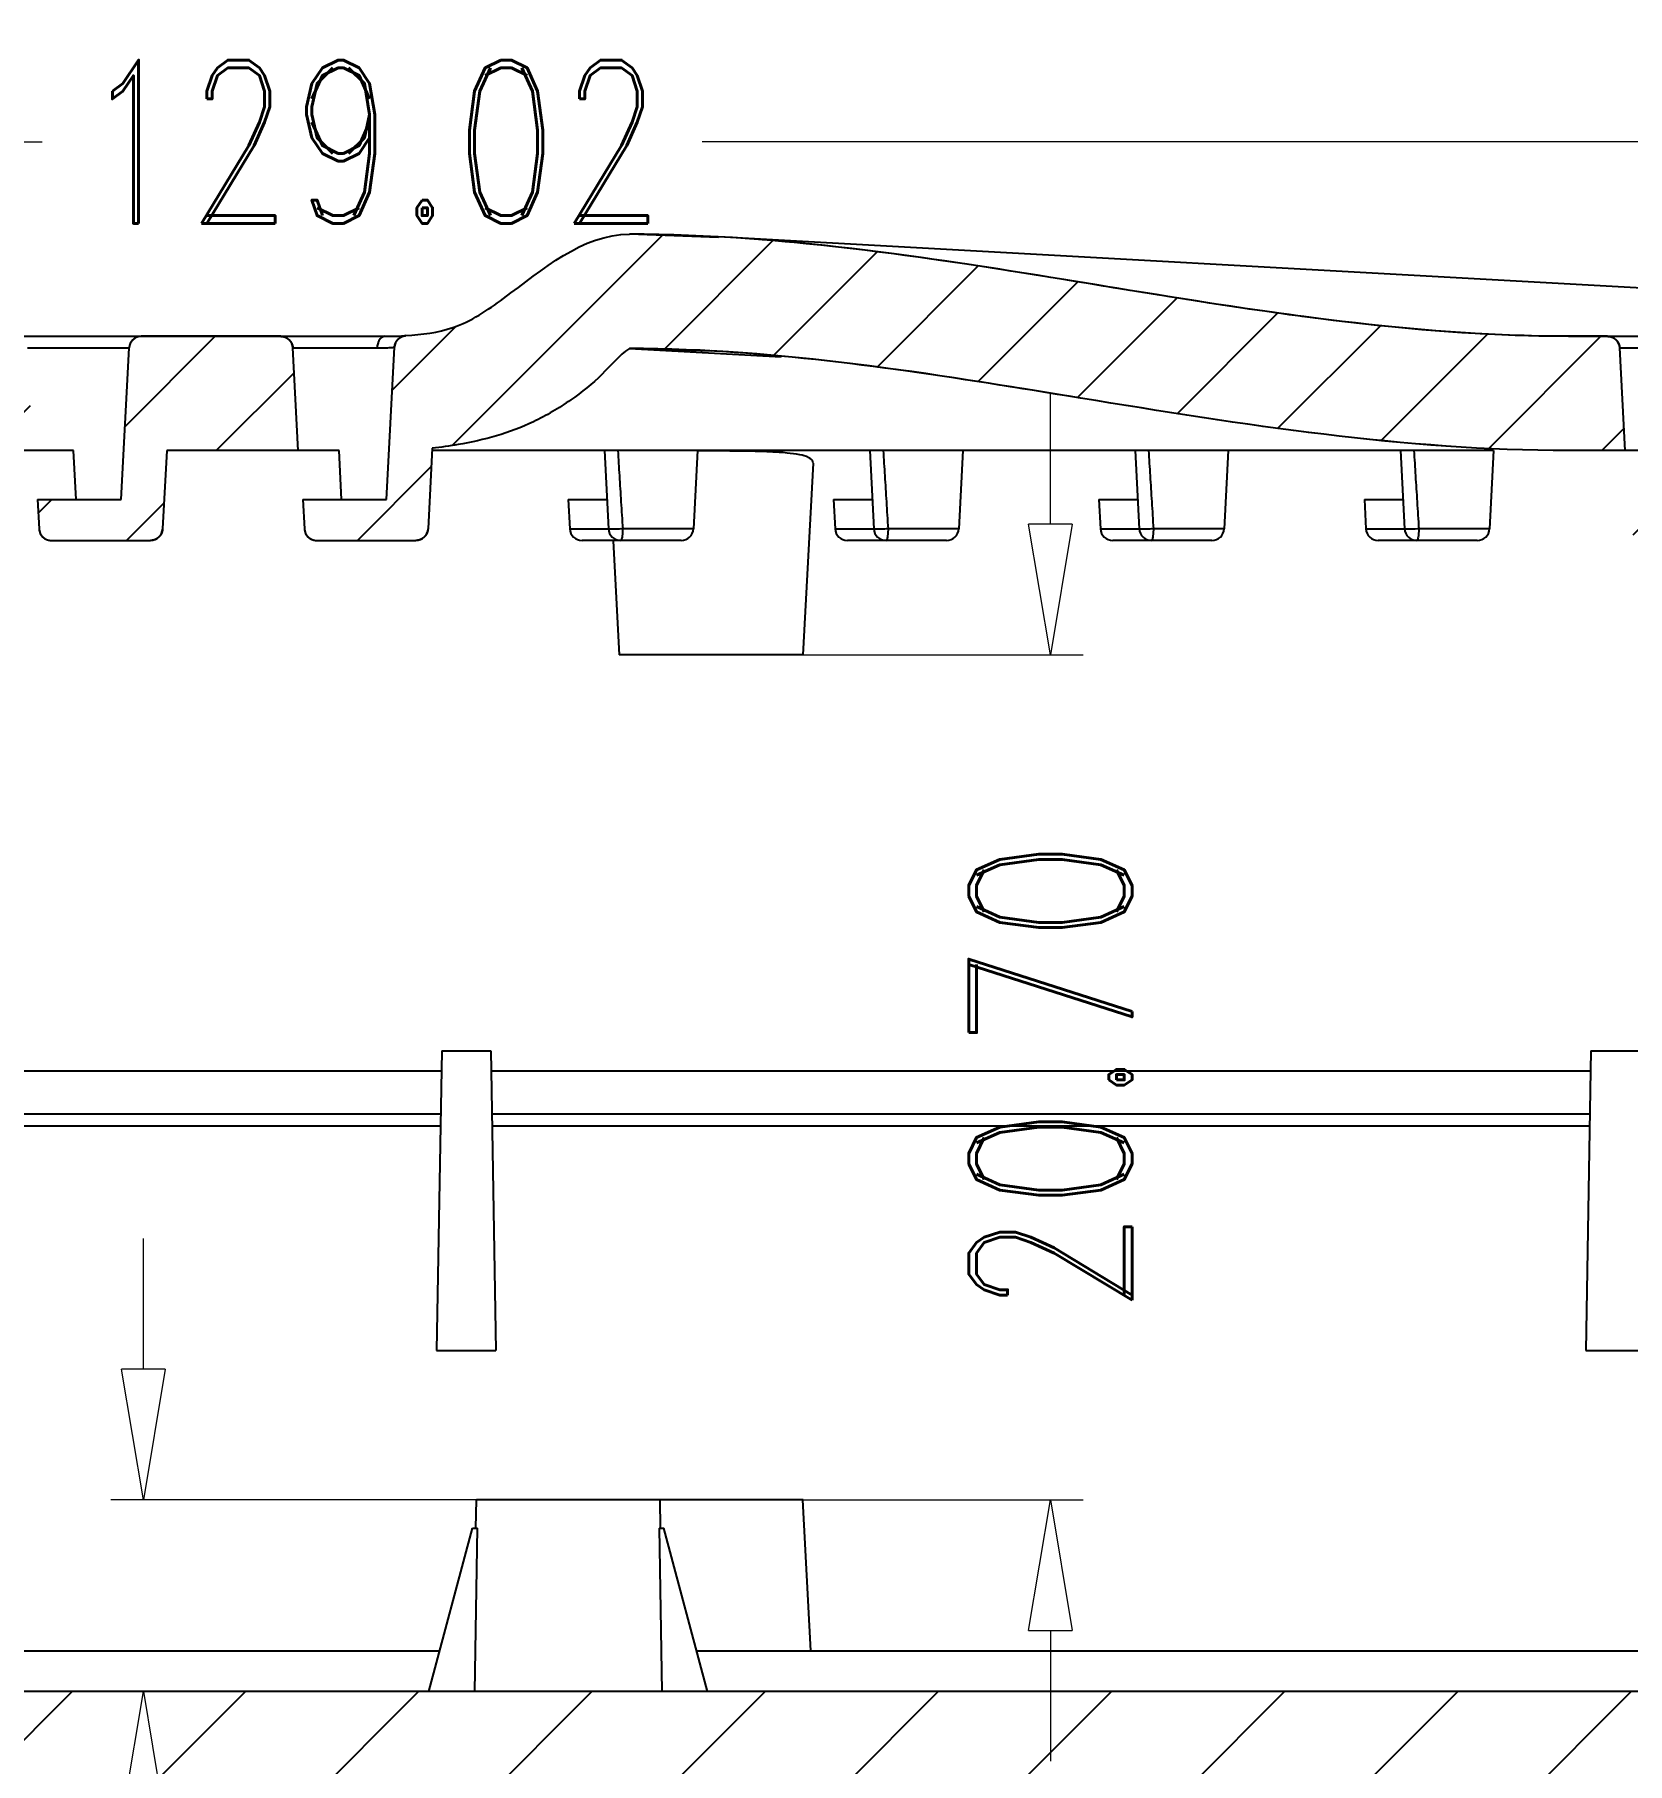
# Model space of a CAD drawing. Header units: millimetres. Extents: x 4086 to 4666, y 411 to 814.
# Drawn here: x 4252.86 to 4291.87, y 744.25 to 786.6 of the extents above; entities that cross this region are included whole.
import ezdxf

# ---------------------------------------------------------------- set-up
doc = ezdxf.new("R2010")
doc.units = ezdxf.units.MM
doc.layers.add('dim', color=82, linetype='Continuous', lineweight=9)
doc.styles.add('ROMAND', font='romand.shx', dxfattribs={"width": 0.75, "bigfont": 'gbcbig.shx'})
doc.dimstyles.new('YanXiu', dxfattribs={"dimtxt": 2.5, "dimasz": 2.2, "dimexe": 1, "dimexo": 0, "dimgap": 0.66, "dimtad": 0, "dimzin": 1, "dimdsep": 46, "dimtxsty": 'ROMAND', "dimblk": 'CLOSEDBLANK', "dimcen": 0, "dimclrd": 3, "dimclre": 3, "dimclrt": 7, "dimazin": 0, "dimtfac": 1, "dimtofl": 0, "dimtmove": 0, "dimatfit": 3, "dimldrblk": 'CLOSEDBLANK', "dimfxl": 1, "dimlwd": 5, "dimlwe": 5, "dimarcsym": 0})

# ---------------------------------------------------------------- blocks, each defined once
blk = doc.blocks.new('_ClosedBlank')
at = {"color": 0, "linetype": 'ByBlock', "lineweight": -2}
for p, q in [((-1, 0.167), (0, 0)), ((-1, 0.167), (-1, -0.167)), ((0, 0), (-1, -0.167))]:
    blk.add_line(p, q, dxfattribs=at)
blk = doc.blocks.new('*D125')
at = {"layer": 'Defpoints', "color": 0}
for p in [(4263.681, 750.709), (4255.525, 746.009), (4263.64, 746.009)]:
    blk.add_point(p, dxfattribs=at)
at = {"layer": 'dim', "color": 3, "lineweight": 5}
for p, q in [((4255.525, 753.909), (4255.525, 757.109)), ((4263.681, 750.709), (4254.725, 750.709)), ((4263.64, 746.009), (4254.725, 746.009)), ((4255.525, 742.809), (4255.525, 739.609))]:
    blk.add_line(p, q, dxfattribs=at)
at = {"layer": 'dim', "color": 3, "lineweight": 5, "xscale": 3.2, "yscale": 3.2, "zscale": 3.2}
for p, rotation in [((4255.525, 750.709), 270), ((4255.525, 746.009), 90)]:
    blk.add_blockref('_ClosedBlank', p, dxfattribs=dict(at, rotation=rotation))
at = {"layer": 'dim', "color": 7, "insert": (4255.525, 734.166), "char_height": 4, "attachment_point": 5, "rotation": 90, "style": 'ROMAND'}
blk.add_mtext('4.70', dxfattribs=at)
blk = doc.blocks.new('*D126')
at = {"layer": 'Defpoints', "color": 0}
for p in [(4271.682, 771.409), (4277.741, 771.409), (4271.681, 750.709)]:
    blk.add_point(p, dxfattribs=at)
at = {"layer": 'dim', "color": 3, "lineweight": 5}
for p, q in [((4277.741, 774.609), (4277.741, 777.809)), ((4271.682, 771.409), (4278.541, 771.409)), ((4271.681, 750.709), (4278.541, 750.709)), ((4277.741, 747.509), (4277.741, 744.309))]:
    blk.add_line(p, q, dxfattribs=at)
at = {"layer": 'dim', "color": 3, "lineweight": 5, "xscale": 3.2, "yscale": 3.2, "zscale": 3.2}
for p, rotation in [((4277.741, 771.409), 270), ((4277.741, 750.709), 90)]:
    blk.add_blockref('_ClosedBlank', p, dxfattribs=dict(at, rotation=rotation))
at = {"layer": 'dim', "color": 7, "insert": (4277.741, 761.059), "char_height": 4, "attachment_point": 5, "rotation": 90, "style": 'ROMAND'}
blk.add_mtext('20.70', dxfattribs=at)
blk = doc.blocks.new('*D121')
at = {"layer": 'Defpoints', "color": 0}
for p in [(4196.62, 783.976), (4325.639, 775.189), (4196.62, 752.364)]:
    blk.add_point(p, dxfattribs=at)
at = {"layer": 'dim', "color": 3, "lineweight": 5}
for p, q in [((4196.62, 752.364), (4196.62, 784.775)), ((4325.639, 775.189), (4325.639, 784.775)), ((4199.82, 783.976), (4253.044, 783.976)), ((4322.439, 783.976), (4269.215, 783.976))]:
    blk.add_line(p, q, dxfattribs=at)
at = {"layer": 'dim', "color": 3, "lineweight": 5, "xscale": 3.2, "yscale": 3.2, "zscale": 3.2, "rotation": 180}
blk.add_blockref('_ClosedBlank', (4196.62, 783.976), dxfattribs=at)
at = {"layer": 'dim', "color": 3, "lineweight": 5, "xscale": 3.2, "yscale": 3.2, "zscale": 3.2}
blk.add_blockref('_ClosedBlank', (4325.639, 783.976), dxfattribs=at)
at = {"layer": 'dim', "color": 7, "insert": (4261.13, 783.976), "char_height": 4, "attachment_point": 5, "style": 'ROMAND'}
blk.add_mtext('129.02', dxfattribs=at)

msp = doc.modelspace()

# ---------------------------------------------------------------- hatches: boundary and pattern name
at = {"linetype": 'Continuous'}
h = msp.add_hatch(dxfattribs=at)
h.set_pattern_fill('DEFAULT__6', color=40, scale=2, angle=45, style=0, pattern_type=0)
h.set_pattern_definition([(45, (3306.6004, 430.9824), (-1.4142136, 1.4142136), [])])
edge = h.paths.add_edge_path()
edge.add_line((4330.391, 778.226), (4330.431, 775.909))
edge.add_line((4328.54, 775.909), (4330.431, 775.909))
edge.add_line((4328.54, 775.909), (4328.514, 777.409))
edge.add_line((4328.514, 777.409), (4326.364, 777.409))
edge.add_line((4326.296, 775.409), (4326.364, 777.409))
edge.add_line((4326.296, 775.409), (4325.382, 775.409))
edge.add_line((4325.382, 775.409), (4324.356, 775.908))
edge.add_line((4324.33, 776.409), (4324.356, 775.908))
edge.add_line((4324.33, 776.409), (4314.597, 776.409))
edge.add_line((4314.597, 776.409), (4314.496, 774.493))
edge.add_spline(control_points=[(4314.496, 774.493), (4314.487, 774.325), (4314.365, 774.209), (4314.197, 774.209)], knot_values=[0, 0, 0, 0, 1, 1, 1, 1], weights=[1, 0.816916, 0.816916, 1], degree=3, periodic=0)
edge.add_line((4311.768, 774.209), (4314.197, 774.209))
edge.add_spline(control_points=[(4311.469, 774.493), (4311.478, 774.325), (4311.6, 774.209), (4311.768, 774.209)], knot_values=[0, 0, 0, 0, 1, 1, 1, 1], weights=[1, 0.816916, 0.816916, 1], degree=3, periodic=0)
edge.add_line((4311.431, 775.209), (4311.469, 774.493))
edge.add_line((4311.431, 775.209), (4313.481, 775.209))
edge.add_line((4313.481, 775.209), (4313.676, 778.924))
edge.add_spline(control_points=[(4313.976, 779.209), (4313.807, 779.209), (4313.685, 779.093), (4313.676, 778.924)], knot_values=[0, 0, 0, 0, 1, 1, 1, 1], weights=[1, 0.816916, 0.816916, 1], degree=3, periodic=0)
edge.add_line((4329.391, 779.209), (4313.976, 779.209))
edge.add_spline(control_points=[(4329.391, 779.209), (4329.969, 779.209), (4330.381, 778.804), (4330.391, 778.226)], knot_values=[0, 0, 0, 0, 1, 1, 1, 1], weights=[1, 0.808834, 0.808834, 1], degree=3, periodic=0)
edge = h.paths.add_edge_path()
edge.add_line((4195.125, 741.059), (4196.423, 741.059))
edge.add_line((4195.065, 742.759), (4195.125, 741.059))
edge.add_line((4195.065, 742.759), (4193.768, 742.759))
edge.add_spline(control_points=[(4193.768, 742.759), (4193.52, 741.252), (4193.357, 739.734), (4193.281, 738.209)], knot_values=[0, 0, 0, 0, 1, 1, 1, 1], weights=[1, 0.998919, 0.998919, 1], degree=3, periodic=0)
edge.add_line((4193.281, 738.209), (4191.538, 738.209))
edge.add_spline(control_points=[(4190.541, 739.28), (4190.497, 738.662), (4190.919, 738.209), (4191.538, 738.209)], knot_values=[0, 0, 0, 0, 1, 1, 1, 1], weights=[1, 0.78759, 0.78759, 1], degree=3, periodic=0)
edge.add_spline(control_points=[(4200.814, 764.229), (4194.749, 757.169), (4191.206, 748.563), (4190.541, 739.28)], knot_values=[0, 0, 0, 0, 1, 1, 1, 1], weights=[1, 0.966341, 0.966341, 1], degree=3, periodic=0)
edge.add_line((4200.814, 764.229), (4201.049, 757.49))
edge.add_line((4199.602, 757.926), (4201.049, 757.49))
edge.add_spline(control_points=[(4199.602, 757.926), (4198.464, 756.152), (4197.467, 754.294), (4196.62, 752.364)], knot_values=[0, 0, 0, 0, 1, 1, 1, 1], weights=[1, 0.997943, 0.997943, 1], degree=3, periodic=0)
edge.add_line((4196.62, 752.364), (4196.423, 741.059))
edge = h.paths.add_edge_path()
edge.add_line((4310.887, 779.209), (4307.476, 779.209))
edge.add_spline(control_points=[(4310.887, 779.209), (4311.055, 779.209), (4311.178, 779.093), (4311.186, 778.924)], knot_values=[0, 0, 0, 0, 1, 1, 1, 1], weights=[1, 0.816916, 0.816916, 1], degree=3, periodic=0)
edge.add_line((4311.318, 776.409), (4311.186, 778.924))
edge.add_line((4311.318, 776.409), (4308.097, 776.409))
edge.add_line((4308.097, 776.409), (4307.996, 774.493))
edge.add_spline(control_points=[(4307.996, 774.493), (4307.987, 774.325), (4307.865, 774.209), (4307.697, 774.209)], knot_values=[0, 0, 0, 0, 1, 1, 1, 1], weights=[1, 0.816916, 0.816916, 1], degree=3, periodic=0)
edge.add_line((4305.268, 774.209), (4307.697, 774.209))
edge.add_spline(control_points=[(4304.969, 774.493), (4304.978, 774.325), (4305.1, 774.209), (4305.268, 774.209)], knot_values=[0, 0, 0, 0, 1, 1, 1, 1], weights=[1, 0.816916, 0.816916, 1], degree=3, periodic=0)
edge.add_line((4304.931, 775.209), (4304.969, 774.493))
edge.add_line((4304.931, 775.209), (4306.981, 775.209))
edge.add_line((4306.981, 775.209), (4307.176, 778.924))
edge.add_spline(control_points=[(4307.476, 779.209), (4307.307, 779.209), (4307.185, 779.093), (4307.176, 778.924)], knot_values=[0, 0, 0, 0, 1, 1, 1, 1], weights=[1, 0.816916, 0.816916, 1], degree=3, periodic=0)
edge = h.paths.add_edge_path()
edge.add_line((4304.387, 779.209), (4300.976, 779.209))
edge.add_spline(control_points=[(4304.387, 779.209), (4304.555, 779.209), (4304.678, 779.093), (4304.686, 778.924)], knot_values=[0, 0, 0, 0, 1, 1, 1, 1], weights=[1, 0.816916, 0.816916, 1], degree=3, periodic=0)
edge.add_line((4304.818, 776.409), (4304.686, 778.924))
edge.add_line((4304.818, 776.409), (4301.597, 776.409))
edge.add_line((4301.597, 776.409), (4301.496, 774.493))
edge.add_spline(control_points=[(4301.496, 774.493), (4301.487, 774.325), (4301.365, 774.209), (4301.197, 774.209)], knot_values=[0, 0, 0, 0, 1, 1, 1, 1], weights=[1, 0.816916, 0.816916, 1], degree=3, periodic=0)
edge.add_line((4298.768, 774.209), (4301.197, 774.209))
edge.add_spline(control_points=[(4298.469, 774.493), (4298.478, 774.325), (4298.6, 774.209), (4298.768, 774.209)], knot_values=[0, 0, 0, 0, 1, 1, 1, 1], weights=[1, 0.816916, 0.816916, 1], degree=3, periodic=0)
edge.add_line((4298.431, 775.209), (4298.469, 774.493))
edge.add_line((4298.431, 775.209), (4300.481, 775.209))
edge.add_line((4300.481, 775.209), (4300.676, 778.924))
edge.add_spline(control_points=[(4300.976, 779.209), (4300.807, 779.209), (4300.685, 779.093), (4300.676, 778.924)], knot_values=[0, 0, 0, 0, 1, 1, 1, 1], weights=[1, 0.816916, 0.816916, 1], degree=3, periodic=0)
edge = h.paths.add_edge_path()
edge.add_line((4297.887, 779.209), (4294.476, 779.209))
edge.add_spline(control_points=[(4297.887, 779.209), (4298.055, 779.209), (4298.178, 779.093), (4298.186, 778.924)], knot_values=[0, 0, 0, 0, 1, 1, 1, 1], weights=[1, 0.816916, 0.816916, 1], degree=3, periodic=0)
edge.add_line((4298.318, 776.409), (4298.186, 778.924))
edge.add_line((4298.318, 776.409), (4295.097, 776.409))
edge.add_line((4295.097, 776.409), (4294.996, 774.493))
edge.add_spline(control_points=[(4294.996, 774.493), (4294.987, 774.325), (4294.865, 774.209), (4294.697, 774.209)], knot_values=[0, 0, 0, 0, 1, 1, 1, 1], weights=[1, 0.816916, 0.816916, 1], degree=3, periodic=0)
edge.add_line((4292.268, 774.209), (4294.697, 774.209))
edge.add_spline(control_points=[(4291.969, 774.493), (4291.978, 774.325), (4292.1, 774.209), (4292.268, 774.209)], knot_values=[0, 0, 0, 0, 1, 1, 1, 1], weights=[1, 0.816916, 0.816916, 1], degree=3, periodic=0)
edge.add_line((4291.931, 775.209), (4291.969, 774.493))
edge.add_line((4291.931, 775.209), (4293.981, 775.209))
edge.add_line((4293.981, 775.209), (4294.176, 778.924))
edge.add_spline(control_points=[(4294.476, 779.209), (4294.307, 779.209), (4294.185, 779.093), (4294.176, 778.924)], knot_values=[0, 0, 0, 0, 1, 1, 1, 1], weights=[1, 0.816916, 0.816916, 1], degree=3, periodic=0)
edge = h.paths.add_edge_path()
edge.add_line((4291.387, 779.209), (4290.431, 779.209))
edge.add_spline(control_points=[(4291.387, 779.209), (4291.555, 779.209), (4291.678, 779.093), (4291.686, 778.924)], knot_values=[0, 0, 0, 0, 1, 1, 1, 1], weights=[1, 0.816916, 0.816916, 1], degree=3, periodic=0)
edge.add_line((4291.818, 776.409), (4291.686, 778.924))
edge.add_line((4291.818, 776.409), (4290.431, 776.409))
edge.add_spline(control_points=[(4290.431, 776.409), (4286.272, 776.409), (4278.331, 777.732), (4270.984, 778.909), (4267.431, 778.909)], knot_values=[0, 0, 0, 0, 0.5, 1, 1, 1, 1], degree=3, periodic=0)
edge.add_spline(control_points=[(4267.431, 778.909), (4267.343, 778.852), (4267.086, 778.551), (4266.014, 777.627), (4264.761, 776.898), (4263.629, 776.603), (4262.81, 776.492), (4262.6, 776.469)], knot_values=[0, 0, 0, 0, 0.298624, 0.447935, 0.597247, 0.895871, 1, 1, 1, 1], degree=3, periodic=0)
edge.add_line((4262.6, 776.469), (4262.496, 774.493))
edge.add_spline(control_points=[(4262.496, 774.493), (4262.487, 774.325), (4262.365, 774.209), (4262.197, 774.209)], knot_values=[0, 0, 0, 0, 1, 1, 1, 1], weights=[1, 0.816916, 0.816916, 1], degree=3, periodic=0)
edge.add_line((4259.768, 774.209), (4262.197, 774.209))
edge.add_spline(control_points=[(4259.469, 774.493), (4259.478, 774.325), (4259.6, 774.209), (4259.768, 774.209)], knot_values=[0, 0, 0, 0, 1, 1, 1, 1], weights=[1, 0.816916, 0.816916, 1], degree=3, periodic=0)
edge.add_line((4259.431, 775.209), (4259.469, 774.493))
edge.add_line((4259.431, 775.209), (4261.481, 775.209))
edge.add_line((4261.481, 775.209), (4261.677, 778.942))
edge.add_spline(control_points=[(4261.677, 778.942), (4261.685, 779.101), (4261.797, 779.215), (4261.956, 779.225)], knot_values=[0, 0, 0, 0, 1, 1, 1, 1], weights=[1, 0.832002, 0.832002, 1], degree=3, periodic=0)
edge.add_spline(control_points=[(4261.956, 779.225), (4262.37, 779.253), (4263.31, 779.405), (4264.825, 780.302), (4265.42, 781.709), (4267.431, 781.709)], knot_values=[0, 0, 0, 0, 0.190721, 0.460481, 1, 1, 1, 1], degree=3, periodic=0)
edge.add_spline(control_points=[(4290.431, 779.209), (4282.719, 779.209), (4275.143, 781.709), (4267.431, 781.709)], knot_values=[0, 0, 0, 0, 1, 1, 1, 1], degree=3, periodic=0)
edge = h.paths.add_edge_path()
edge.add_line((4258.887, 779.209), (4255.476, 779.209))
edge.add_spline(control_points=[(4258.887, 779.209), (4259.055, 779.209), (4259.178, 779.093), (4259.186, 778.924)], knot_values=[0, 0, 0, 0, 1, 1, 1, 1], weights=[1, 0.816916, 0.816916, 1], degree=3, periodic=0)
edge.add_line((4259.318, 776.409), (4259.186, 778.924))
edge.add_line((4259.318, 776.409), (4256.097, 776.409))
edge.add_line((4256.097, 776.409), (4255.996, 774.493))
edge.add_spline(control_points=[(4255.996, 774.493), (4255.987, 774.325), (4255.865, 774.209), (4255.697, 774.209)], knot_values=[0, 0, 0, 0, 1, 1, 1, 1], weights=[1, 0.816916, 0.816916, 1], degree=3, periodic=0)
edge.add_line((4253.268, 774.209), (4255.697, 774.209))
edge.add_spline(control_points=[(4252.969, 774.493), (4252.978, 774.325), (4253.1, 774.209), (4253.268, 774.209)], knot_values=[0, 0, 0, 0, 1, 1, 1, 1], weights=[1, 0.816916, 0.816916, 1], degree=3, periodic=0)
edge.add_line((4252.931, 775.209), (4252.969, 774.493))
edge.add_line((4252.931, 775.209), (4254.981, 775.209))
edge.add_line((4254.981, 775.209), (4255.176, 778.924))
edge.add_spline(control_points=[(4255.476, 779.209), (4255.307, 779.209), (4255.185, 779.093), (4255.176, 778.924)], knot_values=[0, 0, 0, 0, 1, 1, 1, 1], weights=[1, 0.816916, 0.816916, 1], degree=3, periodic=0)
edge = h.paths.add_edge_path()
edge.add_line((4252.387, 779.209), (4248.976, 779.209))
edge.add_spline(control_points=[(4252.387, 779.209), (4252.555, 779.209), (4252.678, 779.093), (4252.686, 778.924)], knot_values=[0, 0, 0, 0, 1, 1, 1, 1], weights=[1, 0.816916, 0.816916, 1], degree=3, periodic=0)
edge.add_line((4252.818, 776.409), (4252.686, 778.924))
edge.add_line((4252.818, 776.409), (4249.597, 776.409))
edge.add_line((4249.597, 776.409), (4249.496, 774.493))
edge.add_spline(control_points=[(4249.496, 774.493), (4249.487, 774.325), (4249.365, 774.209), (4249.197, 774.209)], knot_values=[0, 0, 0, 0, 1, 1, 1, 1], weights=[1, 0.816916, 0.816916, 1], degree=3, periodic=0)
edge.add_line((4246.768, 774.209), (4249.197, 774.209))
edge.add_spline(control_points=[(4246.469, 774.493), (4246.478, 774.325), (4246.6, 774.209), (4246.768, 774.209)], knot_values=[0, 0, 0, 0, 1, 1, 1, 1], weights=[1, 0.816916, 0.816916, 1], degree=3, periodic=0)
edge.add_line((4246.431, 775.209), (4246.469, 774.493))
edge.add_line((4246.431, 775.209), (4248.481, 775.209))
edge.add_line((4248.481, 775.209), (4248.676, 778.924))
edge.add_spline(control_points=[(4248.976, 779.209), (4248.807, 779.209), (4248.685, 779.093), (4248.676, 778.924)], knot_values=[0, 0, 0, 0, 1, 1, 1, 1], weights=[1, 0.816916, 0.816916, 1], degree=3, periodic=0)
edge = h.paths.add_edge_path()
edge.add_line((4245.887, 779.209), (4242.476, 779.209))
edge.add_spline(control_points=[(4245.887, 779.209), (4246.055, 779.209), (4246.178, 779.093), (4246.186, 778.924)], knot_values=[0, 0, 0, 0, 1, 1, 1, 1], weights=[1, 0.816916, 0.816916, 1], degree=3, periodic=0)
edge.add_line((4246.318, 776.409), (4246.186, 778.924))
edge.add_line((4246.318, 776.409), (4243.097, 776.409))
edge.add_line((4243.097, 776.409), (4242.996, 774.493))
edge.add_spline(control_points=[(4242.996, 774.493), (4242.987, 774.325), (4242.865, 774.209), (4242.697, 774.209)], knot_values=[0, 0, 0, 0, 1, 1, 1, 1], weights=[1, 0.816916, 0.816916, 1], degree=3, periodic=0)
edge.add_line((4240.268, 774.209), (4242.697, 774.209))
edge.add_spline(control_points=[(4239.969, 774.493), (4239.978, 774.325), (4240.1, 774.209), (4240.268, 774.209)], knot_values=[0, 0, 0, 0, 1, 1, 1, 1], weights=[1, 0.816916, 0.816916, 1], degree=3, periodic=0)
edge.add_line((4239.931, 775.209), (4239.969, 774.493))
edge.add_line((4239.931, 775.209), (4241.981, 775.209))
edge.add_line((4241.981, 775.209), (4242.176, 778.924))
edge.add_spline(control_points=[(4242.476, 779.209), (4242.307, 779.209), (4242.185, 779.093), (4242.176, 778.924)], knot_values=[0, 0, 0, 0, 1, 1, 1, 1], weights=[1, 0.816916, 0.816916, 1], degree=3, periodic=0)
edge = h.paths.add_edge_path()
edge.add_line((4239.387, 779.209), (4233.431, 779.209))
edge.add_spline(control_points=[(4239.387, 779.209), (4239.555, 779.209), (4239.678, 779.093), (4239.686, 778.924)], knot_values=[0, 0, 0, 0, 1, 1, 1, 1], weights=[1, 0.816916, 0.816916, 1], degree=3, periodic=0)
edge.add_line((4239.818, 776.409), (4239.686, 778.924))
edge.add_line((4239.818, 776.409), (4233.431, 776.409))
edge.add_spline(control_points=[(4233.431, 776.409), (4228.717, 776.409), (4224.074, 775.588), (4219.645, 773.971)], knot_values=[0, 0, 0, 0, 1, 1, 1, 1], weights=[1, 0.989816, 0.989816, 1], degree=3, periodic=0)
edge.add_line((4219.645, 773.971), (4217.752, 771.042))
edge.add_spline(control_points=[(4217.752, 771.042), (4217.102, 770.75), (4216.461, 770.439), (4215.828, 770.111)], knot_values=[0, 0, 0, 0, 1, 1, 1, 1], weights=[1, 0.999739, 0.999739, 1], degree=3, periodic=0)
edge.add_line((4216.017, 775.525), (4215.828, 770.111))
edge.add_spline(control_points=[(4233.431, 779.209), (4227.411, 779.209), (4221.521, 777.963), (4216.017, 775.525)], knot_values=[0, 0, 0, 0, 1, 1, 1, 1], weights=[1, 0.985565, 0.985565, 1], degree=3, periodic=0)
h = msp.add_hatch(dxfattribs=at)
h.set_pattern_fill('DEFAULT__8', color=40, scale=3, angle=45, style=0, pattern_type=0)
h.set_pattern_definition([(45, (3306.6004, 430.9824), (-2.12132, 2.12132), [])])
edge = h.paths.add_edge_path()
edge.add_line((4330.391, 744.191), (4330.431, 746.509))
edge.add_spline(control_points=[(4329.391, 743.209), (4329.969, 743.209), (4330.381, 743.613), (4330.391, 744.191)], knot_values=[0, 0, 0, 0, 1, 1, 1, 1], weights=[1, 0.808834, 0.808834, 1], degree=3, periodic=0)
edge.add_line((4329.391, 743.209), (4288.465, 743.209))
edge.add_line((4288.439, 743.709), (4288.465, 743.209))
edge.add_line((4266.439, 743.709), (4288.439, 743.709))
edge.add_line((4266.439, 743.709), (4266.413, 743.209))
edge.add_line((4266.413, 743.209), (4233.431, 743.209))
edge.add_spline(control_points=[(4233.431, 743.209), (4230.487, 743.209), (4228.046, 741.563), (4226.942, 738.834)], knot_values=[0, 0, 0, 0, 1, 1, 1, 1], weights=[1, 0.886104, 0.886104, 1], degree=3, periodic=0)
edge.add_spline(control_points=[(4226.942, 738.834), (4226.784, 738.444), (4226.436, 738.209), (4226.015, 738.209)], knot_values=[0, 0, 0, 0, 1, 1, 1, 1], weights=[1, 0.886104, 0.886104, 1], degree=3, periodic=0)
edge.add_line((4226.015, 738.209), (4193.381, 738.209))
edge.add_spline(control_points=[(4193.829, 742.509), (4193.603, 741.084), (4193.453, 739.649), (4193.381, 738.209)], knot_values=[0, 0, 0, 0, 1, 1, 1, 1], weights=[1, 0.999031, 0.999031, 1], degree=3, periodic=0)
edge.add_line((4194.966, 742.509), (4193.829, 742.509))
edge.add_line((4195.019, 741.009), (4194.966, 742.509))
edge.add_line((4224.887, 741.009), (4195.019, 741.009))
edge.add_spline(control_points=[(4233.431, 746.009), (4229.8, 746.009), (4226.666, 744.174), (4224.887, 741.009)], knot_values=[0, 0, 0, 0, 1, 1, 1, 1], weights=[1, 0.908716, 0.908716, 1], degree=3, periodic=0)
edge.add_line((4248.858, 746.009), (4233.431, 746.009))
edge.add_line((4248.858, 746.009), (4248.911, 747.009))
edge.add_line((4248.911, 747.009), (4249.711, 747.009))
edge.add_line((4249.763, 746.009), (4249.711, 747.009))
edge.add_line((4302.858, 746.009), (4249.763, 746.009))
edge.add_line((4302.858, 746.009), (4302.911, 747.009))
edge.add_line((4302.911, 747.009), (4303.711, 747.009))
edge.add_line((4303.763, 746.009), (4303.711, 747.009))
edge.add_line((4324.33, 746.009), (4303.763, 746.009))
edge.add_line((4324.33, 746.009), (4324.356, 746.509))
edge.add_line((4325.382, 747.009), (4324.356, 746.509))
edge.add_line((4326.296, 747.009), (4325.382, 747.009))
edge.add_line((4326.296, 747.009), (4326.364, 745.009))
edge.add_line((4328.514, 745.009), (4326.364, 745.009))
edge.add_line((4328.54, 746.509), (4328.514, 745.009))
edge.add_line((4328.54, 746.509), (4330.431, 746.509))

# ---------------------------------------------------------------- linework, layer by layer
at = {"color": 7, "linetype": 'Continuous'}
for p, q in [((4269.612, 781.628), (4267.431, 781.709)), ((4313.421, 779.209), (4269.613, 781.646)), ((4233.431, 779.209), (4261.446, 779.209)), ((4252.686, 778.924), (4255.176, 778.924)), ((4254.981, 775.209), (4255.176, 778.924)), ((4254.981, 775.209), (4255.176, 778.924)), ((4258.887, 779.209), (4255.476, 779.209)), ((4259.186, 778.924), (4261.249, 778.924)), ((4259.318, 776.409), (4259.186, 778.924)), ((4259.318, 776.409), (4259.186, 778.924)), ((4261.481, 775.209), (4261.677, 778.942)), ((4261.481, 775.209), (4261.677, 778.942)), ((4267.431, 778.909), (4271.143, 778.707)), ((4269.43, 778.848), (4267.431, 778.909)), ((4290.431, 779.209), (4329.391, 779.209)), ((4291.387, 779.209), (4290.431, 779.209)), ((4291.818, 776.409), (4291.686, 778.924)), ((4291.686, 778.924), (4294.176, 778.924)), ((4291.818, 776.409), (4291.686, 778.924)), ((4253.816, 776.409), (4249.597, 776.409)), ((4253.879, 775.209), (4253.816, 776.409)), ((4256.097, 776.409), (4255.996, 774.493)), ((4256.097, 776.409), (4255.996, 774.493)), ((4260.316, 776.409), (4256.097, 776.409)), ((4259.318, 776.409), (4256.097, 776.409)), ((4260.379, 775.209), (4260.316, 776.409)), ((4262.6, 776.469), (4262.496, 774.493)), ((4262.6, 776.469), (4262.496, 774.493)), ((4288.597, 776.409), (4262.6, 776.409)), ((4266.816, 776.409), (4266.916, 774.493)), ((4269.097, 776.409), (4268.996, 774.493)), ((4273.316, 776.409), (4273.416, 774.493)), ((4275.597, 776.409), (4275.496, 774.493)), ((4279.816, 776.409), (4279.916, 774.493)), ((4282.097, 776.409), (4281.996, 774.493)), ((4286.316, 776.409), (4286.416, 774.493)), ((4288.597, 776.409), (4288.496, 774.493)), ((4292.816, 776.409), (4290.431, 776.409)), ((4291.818, 776.409), (4290.431, 776.409)), ((4271.927, 776.103), (4271.681, 771.409)), ((4252.931, 775.209), (4254.981, 775.209)), ((4252.931, 775.209), (4252.969, 774.493)), ((4252.931, 775.209), (4254.981, 775.209)), ((4252.931, 775.209), (4252.969, 774.493)), ((4259.431, 775.209), (4261.481, 775.209)), ((4259.431, 775.209), (4259.469, 774.493)), ((4259.431, 775.209), (4261.481, 775.209)), ((4259.431, 775.209), (4259.469, 774.493)), ((4265.931, 775.209), (4266.879, 775.209)), ((4265.931, 775.209), (4265.969, 774.493)), ((4272.431, 775.209), (4273.379, 775.209)), ((4272.431, 775.209), (4272.469, 774.493)), ((4278.931, 775.209), (4279.879, 775.209)), ((4278.931, 775.209), (4278.969, 774.493)), ((4285.431, 775.209), (4285.469, 774.493)), ((4285.431, 775.209), (4286.379, 775.209)), ((4253.268, 774.209), (4255.697, 774.209)), ((4253.268, 774.209), (4255.697, 774.209)), ((4259.768, 774.209), (4262.197, 774.209)), ((4259.768, 774.209), (4262.197, 774.209)), ((4265.969, 774.493), (4266.916, 774.493)), ((4268.695, 774.209), (4266.268, 774.209)), ((4267.035, 774.199), (4267.181, 771.409)), ((4268.996, 774.493), (4267.264, 774.493)), ((4272.469, 774.493), (4273.416, 774.493)), ((4275.195, 774.209), (4272.768, 774.209)), ((4275.496, 774.493), (4273.764, 774.493)), ((4278.969, 774.493), (4279.916, 774.493)), ((4281.695, 774.209), (4279.268, 774.209)), ((4281.996, 774.493), (4280.264, 774.493)), ((4285.469, 774.493), (4286.416, 774.493)), ((4288.196, 774.209), (4285.768, 774.209)), ((4288.496, 774.493), (4286.764, 774.493)), ((4271.682, 771.409), (4267.181, 771.409)), ((4262.831, 761.709), (4262.703, 754.366)), ((4262.831, 761.709), (4264.031, 761.709)), ((4264.031, 761.709), (4264.159, 754.366)), ((4290.981, 761.709), (4290.853, 754.366)), ((4290.981, 761.709), (4292.181, 761.709)), ((4262.822, 761.209), (4235.89, 761.209)), ((4290.972, 761.209), (4264.04, 761.209)), ((4235.908, 760.159), (4262.804, 760.159)), ((4262.799, 759.859), (4235.914, 759.859)), ((4264.058, 760.159), (4290.954, 760.159)), ((4290.949, 759.859), (4264.064, 759.859)), ((4262.703, 754.366), (4264.159, 754.366)), ((4290.853, 754.366), (4292.309, 754.366)), ((4263.669, 750.009), (4263.681, 750.709)), ((4271.682, 750.709), (4263.681, 750.709)), ((4268.193, 750.009), (4268.181, 750.709)), ((4271.875, 747.009), (4271.681, 750.709)), ((4262.517, 746.009), (4263.589, 750.009)), ((4263.589, 750.009), (4263.705, 750.009)), ((4263.64, 746.009), (4263.705, 750.009)), ((4268.158, 750.009), (4268.222, 746.009)), ((4268.158, 750.009), (4268.274, 750.009)), ((4269.345, 746.009), (4268.274, 750.009)), ((4233.227, 747.009), (4262.785, 747.009)), ((4269.077, 747.009), (4326.296, 747.009)), ((4302.858, 746.009), (4249.763, 746.009)), ((4302.858, 746.009), (4249.763, 746.009))]:
    msp.add_line(p, q, dxfattribs=at)
for centre, radius, start, end in [((4255.476, 778.909), 0.3, 90, 177), ((4258.887, 778.909), 0.3, 3, 90), ((4261.976, 778.926), 0.3, 93.8354, 177), ((4291.387, 778.909), 0.3, 3, 90), ((4269.424, 704.937), 71.463, 89.99427, 90.26301), ((4253.268, 774.509), 0.3, 183, 270), ((4255.697, 774.509), 0.3, 270, 357), ((4259.768, 774.509), 0.3, 183, 270), ((4262.197, 774.509), 0.3, 270, 357), ((4266.268, 774.509), 0.3, 183, 270), ((4267.216, 774.509), 0.3, 183, 270), ((4268.697, 774.509), 0.3, 270, 357), ((4272.768, 774.509), 0.3, 183, 270), ((4273.716, 774.509), 0.3, 183, 270), ((4275.197, 774.509), 0.3, 270, 357), ((4279.268, 774.509), 0.3, 183, 270), ((4280.216, 774.509), 0.3, 183, 270), ((4281.697, 774.509), 0.3, 270, 357), ((4285.768, 774.509), 0.3, 183, 270), ((4286.716, 774.509), 0.3, 183, 270), ((4288.197, 774.509), 0.3, 270, 357)]:
    msp.add_arc(centre, radius, start, end, dxfattribs=at)
for points, start_tangent, end_tangent in [([(4261.956, 779.225), (4263.107, 779.424), (4264.347, 780.136), (4267.431, 781.709)], (0.99776, 0.066889), (1, 0)), ([(4261.956, 779.225), (4263.107, 779.424), (4264.347, 780.136), (4267.431, 781.709)], (0.99776, 0.066889), (1, 0)), ([(4290.431, 779.209), (4267.431, 781.709)], (-1, 0), (-1, 0)), ([(4290.431, 779.209), (4269.613, 781.646)], (-1, 0), (-0.998457, 0.055537)), ([(4255.476, 779.209), (4255.469, 779.208), (4255.463, 779.208), (4255.456, 779.208), (4255.449, 779.207), (4255.443, 779.207), (4255.436, 779.206), (4255.429, 779.205), (4255.422, 779.204), (4255.416, 779.202), (4255.409, 779.201), (4255.402, 779.199), (4255.395, 779.198), (4255.389, 779.196), (4255.382, 779.194), (4255.375, 779.191), (4255.368, 779.189), (4255.362, 779.186), (4255.355, 779.183), (4255.348, 779.18), (4255.342, 779.177), (4255.335, 779.174), (4255.329, 779.17), (4255.322, 779.166), (4255.316, 779.163), (4255.31, 779.159), (4255.304, 779.154), (4255.298, 779.15), (4255.292, 779.146), (4255.286, 779.141), (4255.28, 779.136), (4255.275, 779.131), (4255.269, 779.126), (4255.264, 779.121), (4255.258, 779.116), (4255.253, 779.11), (4255.248, 779.105), (4255.244, 779.099), (4255.239, 779.093), (4255.234, 779.087), (4255.23, 779.081), (4255.226, 779.075), (4255.222, 779.069), (4255.218, 779.062), (4255.214, 779.056), (4255.211, 779.05), (4255.208, 779.043), (4255.204, 779.037), (4255.201, 779.03), (4255.199, 779.024), (4255.196, 779.017), (4255.193, 779.01), (4255.191, 779.004), (4255.189, 778.997), (4255.187, 778.99), (4255.185, 778.984), (4255.183, 778.977), (4255.182, 778.97), (4255.181, 778.964), (4255.179, 778.957), (4255.178, 778.95), (4255.178, 778.944), (4255.177, 778.937), (4255.176, 778.931), (4255.176, 778.924)], (-1, 0), (-0.052336, -0.99863)), ([(4258.887, 779.209), (4258.893, 779.208), (4258.9, 779.208), (4258.906, 779.208), (4258.913, 779.207), (4258.92, 779.207), (4258.926, 779.206), (4258.933, 779.205), (4258.94, 779.204), (4258.947, 779.202), (4258.953, 779.201), (4258.96, 779.199), (4258.967, 779.198), (4258.974, 779.196), (4258.981, 779.194), (4258.987, 779.191), (4258.994, 779.189), (4259.001, 779.186), (4259.007, 779.183), (4259.014, 779.18), (4259.021, 779.177), (4259.027, 779.174), (4259.034, 779.17), (4259.04, 779.166), (4259.046, 779.163), (4259.053, 779.159), (4259.059, 779.154), (4259.065, 779.15), (4259.071, 779.146), (4259.077, 779.141), (4259.082, 779.136), (4259.088, 779.131), (4259.093, 779.126), (4259.099, 779.121), (4259.104, 779.116), (4259.109, 779.11), (4259.114, 779.105), (4259.119, 779.099), (4259.123, 779.093), (4259.128, 779.087), (4259.132, 779.081), (4259.136, 779.075), (4259.141, 779.069), (4259.144, 779.062), (4259.148, 779.056), (4259.152, 779.05), (4259.155, 779.043), (4259.158, 779.037), (4259.161, 779.03), (4259.164, 779.024), (4259.167, 779.017), (4259.169, 779.01), (4259.171, 779.004), (4259.174, 778.997), (4259.176, 778.99), (4259.177, 778.984), (4259.179, 778.977), (4259.18, 778.97), (4259.182, 778.964), (4259.183, 778.957), (4259.184, 778.95), (4259.185, 778.944), (4259.186, 778.937), (4259.186, 778.931), (4259.186, 778.924)], (1, 0), (0.052336, -0.99863)), ([(4261.265, 779.028), (4261.249, 778.924)], (-0.273629, -0.961835), (-0.034409, -0.999408)), ([(4261.249, 778.924), (4261.47, 778.929), (4261.623, 778.937), (4261.677, 778.942)], (1, -0.000106), (0.996239, 0.086653)), ([(4261.446, 779.209), (4261.35, 779.171), (4261.278, 779.067), (4261.265, 779.028)], (-1, 0), (-0.273629, -0.961835)), ([(4261.446, 779.209), (4261.71, 779.213), (4261.892, 779.221), (4261.956, 779.225)], (1, 0.000011), (0.997607, 0.069138)), ([(4261.677, 778.942), (4261.677, 778.948), (4261.678, 778.954), (4261.678, 778.961), (4261.679, 778.967), (4261.68, 778.973), (4261.681, 778.98), (4261.683, 778.986), (4261.684, 778.993), (4261.685, 778.999), (4261.687, 779.005), (4261.689, 779.012), (4261.691, 779.018), (4261.693, 779.025), (4261.695, 779.031), (4261.698, 779.037), (4261.7, 779.044), (4261.703, 779.05), (4261.706, 779.056), (4261.709, 779.062), (4261.712, 779.069), (4261.716, 779.075), (4261.719, 779.081), (4261.723, 779.087), (4261.727, 779.093), (4261.731, 779.099), (4261.735, 779.104), (4261.739, 779.11), (4261.744, 779.115), (4261.748, 779.121), (4261.753, 779.126), (4261.758, 779.132), (4261.763, 779.137), (4261.768, 779.142), (4261.773, 779.147), (4261.778, 779.151), (4261.784, 779.156), (4261.789, 779.16), (4261.795, 779.165), (4261.8, 779.169), (4261.806, 779.173), (4261.812, 779.177), (4261.818, 779.181), (4261.824, 779.184), (4261.83, 779.188), (4261.836, 779.191), (4261.842, 779.194), (4261.849, 779.197), (4261.855, 779.2), (4261.861, 779.203), (4261.867, 779.206), (4261.874, 779.208), (4261.88, 779.21), (4261.887, 779.212), (4261.893, 779.214), (4261.899, 779.216), (4261.906, 779.218), (4261.912, 779.219), (4261.919, 779.22), (4261.925, 779.222), (4261.931, 779.223), (4261.938, 779.224), (4261.944, 779.224), (4261.95, 779.225), (4261.956, 779.225)], (0.052336, 0.99863), (0.99776, 0.066891)), ([(4267.431, 778.909), (4266.757, 778.276), (4265.992, 777.651), (4265.077, 777.114), (4263.234, 776.556), (4262.6, 776.469)], (-0.840602, -0.541654), (-0.994439, -0.105317)), ([(4267.431, 778.909), (4266.757, 778.276), (4265.992, 777.651), (4265.077, 777.114), (4263.234, 776.556), (4262.6, 776.469)], (-0.840602, -0.541654), (-0.994439, -0.105317)), ([(4290.431, 776.409), (4278.479, 777.695), (4267.431, 778.909)], (-1, 0), (-1, -0.00023)), ([(4290.431, 776.409), (4278.479, 777.695), (4269.43, 778.851)], (-1, 0), (-0.998463, 0.055427)), ([(4291.387, 779.209), (4291.393, 779.208), (4291.4, 779.208), (4291.406, 779.208), (4291.413, 779.207), (4291.42, 779.207), (4291.426, 779.206), (4291.433, 779.205), (4291.44, 779.204), (4291.447, 779.202), (4291.453, 779.201), (4291.46, 779.199), (4291.467, 779.198), (4291.474, 779.196), (4291.481, 779.194), (4291.487, 779.191), (4291.494, 779.189), (4291.501, 779.186), (4291.507, 779.183), (4291.514, 779.18), (4291.521, 779.177), (4291.527, 779.174), (4291.534, 779.17), (4291.54, 779.166), (4291.546, 779.163), (4291.553, 779.159), (4291.559, 779.154), (4291.565, 779.15), (4291.571, 779.146), (4291.577, 779.141), (4291.582, 779.136), (4291.588, 779.131), (4291.593, 779.126), (4291.599, 779.121), (4291.604, 779.116), (4291.609, 779.11), (4291.614, 779.105), (4291.619, 779.099), (4291.623, 779.093), (4291.628, 779.087), (4291.632, 779.081), (4291.636, 779.075), (4291.641, 779.069), (4291.644, 779.062), (4291.648, 779.056), (4291.652, 779.05), (4291.655, 779.043), (4291.658, 779.037), (4291.661, 779.03), (4291.664, 779.024), (4291.667, 779.017), (4291.669, 779.01), (4291.671, 779.004), (4291.674, 778.997), (4291.676, 778.99), (4291.677, 778.984), (4291.679, 778.977), (4291.68, 778.97), (4291.682, 778.964), (4291.683, 778.957), (4291.684, 778.95), (4291.685, 778.944), (4291.686, 778.937), (4291.686, 778.931), (4291.686, 778.924)], (1, 0), (0.052336, -0.99863)), ([(4267.145, 776.409), (4267.183, 775.792), (4267.223, 775.158), (4267.264, 774.493)], (0.061538, -0.998105), (0.062613, -0.998038)), ([(4270.344, 776.394), (4269.95, 776.399), (4269.431, 776.4)], (-0.999843, 0.017722), (-1, 0)), ([(4271.927, 776.107), (4271.926, 776.13), (4271.824, 776.236), (4271.601, 776.306), (4271.291, 776.35), (4270.906, 776.377), (4270.45, 776.392), (4270.344, 776.394)], (0.079964, 0.996798), (-0.999843, 0.017722)), ([(4273.645, 776.409), (4273.683, 775.792), (4273.723, 775.158), (4273.764, 774.493)], (0.061538, -0.998105), (0.062613, -0.998038)), ([(4280.145, 776.409), (4280.183, 775.792), (4280.223, 775.158), (4280.264, 774.493)], (0.061538, -0.998105), (0.062613, -0.998038)), ([(4286.645, 776.409), (4286.683, 775.792), (4286.723, 775.158), (4286.764, 774.493)], (0.061538, -0.998105), (0.062613, -0.998038)), ([(4252.969, 774.493), (4252.969, 774.486), (4252.97, 774.48), (4252.97, 774.473), (4252.971, 774.467), (4252.972, 774.46), (4252.973, 774.453), (4252.975, 774.447), (4252.976, 774.44), (4252.978, 774.433), (4252.98, 774.427), (4252.982, 774.42), (4252.984, 774.413), (4252.986, 774.407), (4252.989, 774.4), (4252.991, 774.393), (4252.994, 774.387), (4252.997, 774.38), (4253, 774.374), (4253.004, 774.367), (4253.007, 774.361), (4253.011, 774.355), (4253.015, 774.348), (4253.019, 774.342), (4253.023, 774.336), (4253.027, 774.33), (4253.032, 774.324), (4253.036, 774.318), (4253.041, 774.313), (4253.046, 774.307), (4253.051, 774.301), (4253.056, 774.296), (4253.062, 774.291), (4253.067, 774.286), (4253.073, 774.281), (4253.079, 774.276), (4253.084, 774.271), (4253.09, 774.267), (4253.096, 774.263), (4253.103, 774.258), (4253.109, 774.254), (4253.115, 774.251), (4253.122, 774.247), (4253.128, 774.243), (4253.135, 774.24), (4253.141, 774.237), (4253.148, 774.234), (4253.154, 774.231), (4253.161, 774.228), (4253.168, 774.226), (4253.175, 774.224), (4253.181, 774.221), (4253.188, 774.219), (4253.195, 774.218), (4253.202, 774.216), (4253.209, 774.215), (4253.215, 774.213), (4253.222, 774.212), (4253.229, 774.211), (4253.235, 774.21), (4253.242, 774.21), (4253.249, 774.209), (4253.255, 774.209), (4253.262, 774.209), (4253.268, 774.209)], (0.052336, -0.99863), (1, 0)), ([(4255.996, 774.493), (4255.996, 774.486), (4255.995, 774.48), (4255.994, 774.473), (4255.994, 774.467), (4255.993, 774.46), (4255.991, 774.453), (4255.99, 774.447), (4255.989, 774.44), (4255.987, 774.433), (4255.985, 774.427), (4255.983, 774.42), (4255.981, 774.413), (4255.979, 774.407), (4255.976, 774.4), (4255.974, 774.393), (4255.971, 774.387), (4255.968, 774.38), (4255.965, 774.374), (4255.961, 774.367), (4255.958, 774.361), (4255.954, 774.355), (4255.95, 774.348), (4255.946, 774.342), (4255.942, 774.336), (4255.938, 774.33), (4255.933, 774.324), (4255.928, 774.318), (4255.924, 774.313), (4255.919, 774.307), (4255.914, 774.301), (4255.908, 774.296), (4255.903, 774.291), (4255.898, 774.286), (4255.892, 774.281), (4255.886, 774.276), (4255.88, 774.271), (4255.874, 774.267), (4255.868, 774.263), (4255.862, 774.258), (4255.856, 774.254), (4255.85, 774.251), (4255.843, 774.247), (4255.837, 774.243), (4255.83, 774.24), (4255.824, 774.237), (4255.817, 774.234), (4255.81, 774.231), (4255.804, 774.228), (4255.797, 774.226), (4255.79, 774.224), (4255.783, 774.221), (4255.777, 774.219), (4255.77, 774.218), (4255.763, 774.216), (4255.756, 774.215), (4255.75, 774.213), (4255.743, 774.212), (4255.736, 774.211), (4255.729, 774.21), (4255.723, 774.21), (4255.716, 774.209), (4255.71, 774.209), (4255.703, 774.209), (4255.697, 774.209)], (-0.052336, -0.99863), (-1, 0)), ([(4259.469, 774.493), (4259.469, 774.486), (4259.47, 774.48), (4259.47, 774.473), (4259.471, 774.467), (4259.472, 774.46), (4259.473, 774.453), (4259.475, 774.447), (4259.476, 774.44), (4259.478, 774.433), (4259.48, 774.427), (4259.482, 774.42), (4259.484, 774.413), (4259.486, 774.407), (4259.489, 774.4), (4259.491, 774.393), (4259.494, 774.387), (4259.497, 774.38), (4259.5, 774.374), (4259.504, 774.367), (4259.507, 774.361), (4259.511, 774.355), (4259.515, 774.348), (4259.519, 774.342), (4259.523, 774.336), (4259.527, 774.33), (4259.532, 774.324), (4259.536, 774.318), (4259.541, 774.313), (4259.546, 774.307), (4259.551, 774.301), (4259.556, 774.296), (4259.562, 774.291), (4259.567, 774.286), (4259.573, 774.281), (4259.579, 774.276), (4259.584, 774.271), (4259.59, 774.267), (4259.596, 774.263), (4259.603, 774.258), (4259.609, 774.254), (4259.615, 774.251), (4259.622, 774.247), (4259.628, 774.243), (4259.635, 774.24), (4259.641, 774.237), (4259.648, 774.234), (4259.654, 774.231), (4259.661, 774.228), (4259.668, 774.226), (4259.675, 774.224), (4259.681, 774.221), (4259.688, 774.219), (4259.695, 774.218), (4259.702, 774.216), (4259.709, 774.215), (4259.715, 774.213), (4259.722, 774.212), (4259.729, 774.211), (4259.735, 774.21), (4259.742, 774.21), (4259.749, 774.209), (4259.755, 774.209), (4259.762, 774.209), (4259.768, 774.209)], (0.052336, -0.99863), (1, 0)), ([(4262.496, 774.493), (4262.496, 774.486), (4262.495, 774.48), (4262.494, 774.473), (4262.494, 774.467), (4262.493, 774.46), (4262.491, 774.453), (4262.49, 774.447), (4262.489, 774.44), (4262.487, 774.433), (4262.485, 774.427), (4262.483, 774.42), (4262.481, 774.413), (4262.479, 774.407), (4262.476, 774.4), (4262.474, 774.393), (4262.471, 774.387), (4262.468, 774.38), (4262.465, 774.374), (4262.461, 774.367), (4262.458, 774.361), (4262.454, 774.355), (4262.45, 774.348), (4262.446, 774.342), (4262.442, 774.336), (4262.438, 774.33), (4262.433, 774.324), (4262.428, 774.318), (4262.424, 774.313), (4262.419, 774.307), (4262.414, 774.301), (4262.408, 774.296), (4262.403, 774.291), (4262.398, 774.286), (4262.392, 774.281), (4262.386, 774.276), (4262.38, 774.271), (4262.374, 774.267), (4262.368, 774.263), (4262.362, 774.258), (4262.356, 774.254), (4262.35, 774.251), (4262.343, 774.247), (4262.337, 774.243), (4262.33, 774.24), (4262.324, 774.237), (4262.317, 774.234), (4262.31, 774.231), (4262.304, 774.228), (4262.297, 774.226), (4262.29, 774.224), (4262.283, 774.221), (4262.277, 774.219), (4262.27, 774.218), (4262.263, 774.216), (4262.256, 774.215), (4262.25, 774.213), (4262.243, 774.212), (4262.236, 774.211), (4262.229, 774.21), (4262.223, 774.21), (4262.216, 774.209), (4262.21, 774.209), (4262.203, 774.209), (4262.197, 774.209)], (-0.052336, -0.99863), (-1, 0)), ([(4267.264, 774.493), (4267.095, 774.485), (4266.965, 774.485), (4266.916, 774.493)], (-0.998006, -0.063113), (-0.052336, 0.99863)), ([(4267.264, 774.493), (4267.262, 774.419), (4267.257, 774.35), (4267.249, 774.291), (4267.239, 774.246), (4267.228, 774.218), (4267.216, 774.209)], (-0.008843, -0.999961), (-1, 0)), ([(4273.764, 774.493), (4273.595, 774.485), (4273.465, 774.485), (4273.416, 774.493)], (-0.99801, -0.063055), (-0.052336, 0.99863)), ([(4273.764, 774.493), (4273.762, 774.419), (4273.757, 774.35), (4273.749, 774.291), (4273.739, 774.246), (4273.728, 774.218), (4273.716, 774.209)], (-0.008819, -0.999961), (-1, 0)), ([(4280.264, 774.493), (4280.095, 774.485), (4279.965, 774.485), (4279.916, 774.493)], (-0.998003, -0.063171), (-0.052336, 0.99863)), ([(4280.264, 774.493), (4280.262, 774.419), (4280.257, 774.35), (4280.249, 774.291), (4280.239, 774.246), (4280.228, 774.218), (4280.216, 774.209)], (-0.008867, -0.999961), (-1, 0)), ([(4286.764, 774.493), (4286.595, 774.485), (4286.465, 774.485), (4286.416, 774.493)], (-0.997989, -0.063384), (-0.052336, 0.99863)), ([(4286.764, 774.493), (4286.762, 774.418), (4286.757, 774.349), (4286.749, 774.291), (4286.739, 774.246), (4286.728, 774.218), (4286.716, 774.209)], (-0.008955, -0.99996), (-1, 0))]:
    msp.add_spline(points, degree=3, dxfattribs=dict(at, start_tangent=start_tangent, end_tangent=end_tangent))

# ---------------------------------------------------------------- dimensions: what is measured, and where the dimension line sits
at = {"layer": 'dim'}
dim = msp.add_linear_dim(base=(4196.62, 783.976), p1=(4325.639, 775.189), p2=(4196.62, 752.364), dimstyle='YanXiu', override={"dimtxt": 4, "dimasz": 3.2, "dimexe": 0.7996, "dimgap": 0.7996, "dimtmove": 1}, dxfattribs=at)
dim.commit()
dim.dimension.update_dxf_attribs({"geometry": '*D121', "text_midpoint": (4261.13, 783.976)})
for base, p1, p2, picture, middle in [((4277.741, 771.409), (4271.681, 750.709), (4271.682, 771.409), '*D126', (4277.741, 761.059)), ((4255.525, 746.009), (4263.681, 750.709), (4263.64, 746.009), '*D125', (4255.525, 734.166))]:
    dim = msp.add_linear_dim(base=base, p1=p1, p2=p2, angle=90, dimstyle='YanXiu', override={"dimtxt": 4, "dimasz": 3.2, "dimexe": 0.7996, "dimgap": 0.7996}, dxfattribs=at)
    dim.commit()
    dim.dimension.update_dxf_attribs({"geometry": picture, "text_midpoint": middle})

doc.saveas('drawing.dxf')
